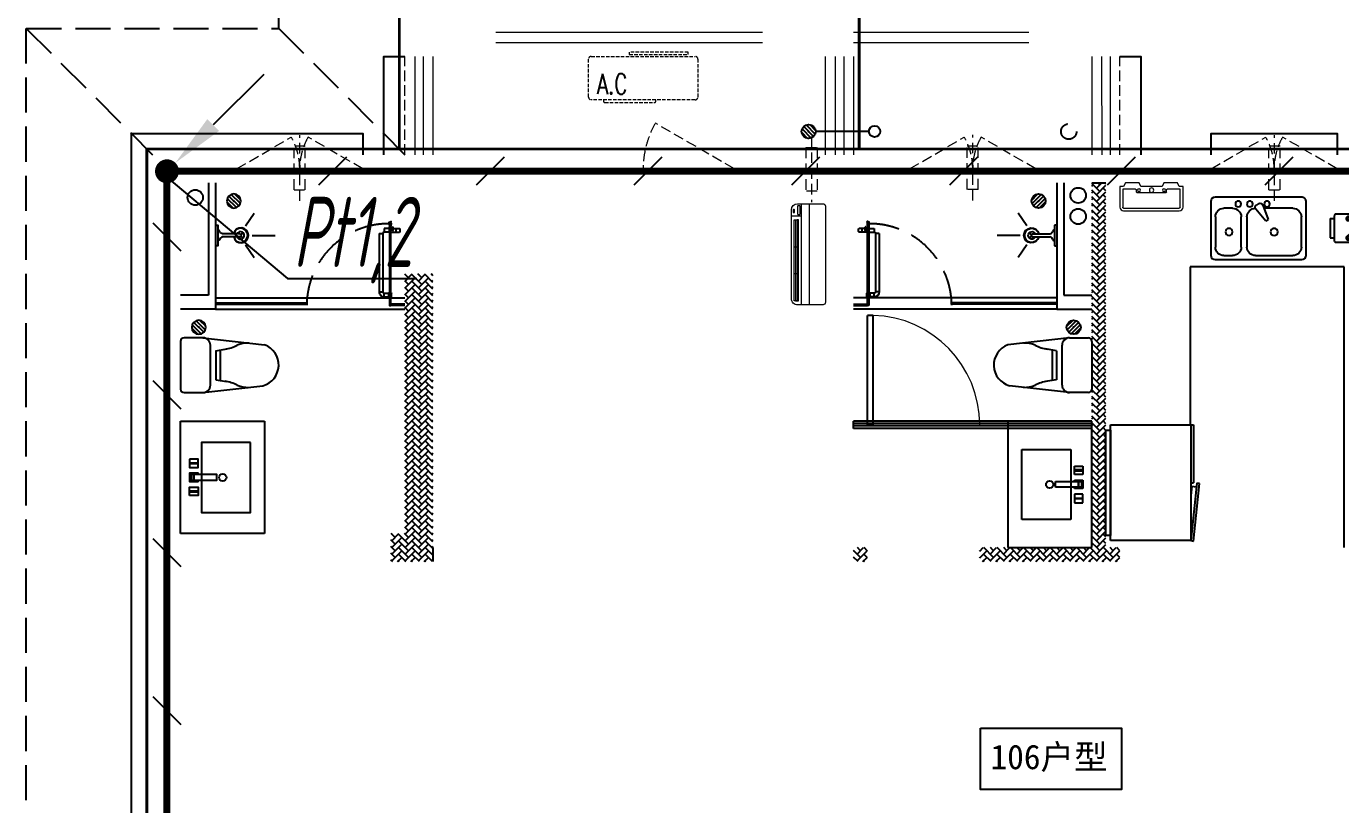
# Model space of a CAD drawing. Extents: x 5031545 to 5313844, y -886381 to -283477.
# Drawn here: x 5159546 to 5168921, y -850813 to -845266 of the extents above; entities that cross this region are included whole.
import ezdxf
from ezdxf.enums import TextEntityAlignment as Align

# ---------------------------------------------------------------- set-up
doc = ezdxf.new("R2010")
doc.units = 0
doc.header["$LTSCALE"] = 1000
doc.header["$MEASUREMENT"] = 0
for name, pattern in [('CENTER2', [1.125, 0.75, -0.125, 0.125, -0.125]), ('DASH', [0.35, 0.25, -0.1]), ('HIDDEN', [0.375, 0.25, -0.125])]:
    doc.linetypes.add(name, pattern=pattern)
doc.layers.get('0').update_dxf_attribs({"linetype": 'CONTINUOUS'})
for name, color, linetype in [('$RECOVER_210609100354-32', 7, 'CONTINUOUS'), ('AH-FURNITURE', 1, 'CONTINUOUS'), ('CURTWALL', 4, 'CONTINUOUS'), ('DIM-照明', 7, 'CONTINUOUS'), ('IP-bath&kitchen-JOHNSON', 4, 'CONTINUOUS'), ('LVTRY', 252, 'CONTINUOUS'), ('LWIRE', 4, 'CONTINUOUS'), ('P-bath&kitchen-JOHNSON', 4, 'CONTINUOUS'), ('SHTLN', 4, 'CONTINUOUS'), ('VPIPE-中水', 122, 'CONTINUOUS'), ('VPIPE-凝结', 150, 'CONTINUOUS'), ('VPIPE-雨水', 4, 'DASH'), ('WIRE-接地', 2, 'CONTINUOUS'), ('保温', 6, 'CONTINUOUS'), ('卫生间', 6, 'CONTINUOUS'), ('建筑-排气道', 252, 'CONTINUOUS'), ('看线', 185, 'CONTINUOUS')]:
    doc.layers.add(name, color=color, linetype=linetype)
for name, color, linetype, lineweight in [('PUB_HATCH', 8, 'CONTINUOUS', 9), ('WINDOW', 146, 'CONTINUOUS', 20), ('平面-栏杆', 56, 'CONTINUOUS', 15), ('平面-看线', 252, 'CONTINUOUS', 15), ('平面-空调室内机', 176, 'CONTINUOUS', 9), ('平面-空调预留孔', 252, 'CONTINUOUS', 15), ('立面-洞口示意', 252, 'CONTINUOUS', 13)]:
    doc.layers.add(name, color=color, linetype=linetype, lineweight=lineweight)
doc.styles.add('_TCH_DIM', font='SIMPLEX', dxfattribs={"bigfont": 'GBCBIG'})
doc.styles.add('DIM_FONT', font='SIMPLEX', dxfattribs={"width": 0.7, "bigfont": 'GBCBIG'})
doc.styles.add('HZTXT', font='gbeitc.shx', dxfattribs={"width": 0.8, "height": 400, "bigfont": 'hztxt.shx'})
doc.styles.get("Standard").update_dxf_attribs({"font": 'gbenor.shx', "bigfont": 'gbcbig.shx'})
doc.styles.add('黑体', font='simhei.ttf')
pattern_1 = [(45, (0, 0), (0, 47.4157523), [100.584, -33.528]), (135, (23.708, 23.708), (3e-15, 47.4157523), [100.584, -33.528])]

# ---------------------------------------------------------------- blocks, each defined once
blk = doc.blocks.new('135')
blk.add_hatch(color=256).paths.add_polyline_path([(4.8, 1.8), (3.6, -1), (-4.7, 2.5), (-3.5, 5.3)])
for p, q in [((-6.3, 2.6), (5.4, -2.3)), ((-5.7, 2.9), (-5.2, 2.7)), ((-5.6, 18.9), (-3.4, 19.4)), ((-3.4, 19.4), (-5.5, 19.4)), ((5.2, 10.9), (-5.3, 10.9)), ((5.2, 9.7), (-5.2, 9.7)), ((-5.2, 2.7), (-3.8, 5.9)), ((-5, 10.9), (-5, 30.5)), ((-3.8, 5.9), (5.4, 2.1)), ((0, 0), (0, 39.1)), ((5.6, 18.9), (3.4, 19.3)), ((3.4, 19.3), (5.6, 19.3)), ((4.1, -1.2), (5.4, 2.1)), ((5, 10.9), (5, 32.3)), ((4.1, -1.2), (5.7, -1.8))]:
    blk.add_line(p, q)
for centre, radius, start, end in [((6.2, 15.8), 13.5, 151.01474, 204.84033), ((13.5, 4.2), 20.5, 163.09243, 182.0012), ((-6, 3.6), 1, 184.22753, 248.46611), ((8.6, 15.5), 14.6, 166.278, 198.09535), ((13.5, 4.2), 19.5, 163.74431, 182.52687), ((-5.5, 3.3), 0.5, 181.9385, 247.25971), ((-5.2, 22.1), 0.5, 335.76434, 151.01474), ((3.8, 18.1), 9.42, 155.76434, 171.97728), ((5.2, 22.3), 0.5, 29.84246, 204.57404), ((-5.9, 17.2), 11.7, 10.47502, 24.57404), ((29.1, 6.7), 24, 172.94395, 199.23182), ((-6.3, 15.4), 12.4, 338.64492, 16.0476), ((-6, 15.8), 13.4, 334.91114, 29.84246), ((26.4, 6.3), 20.6, 169.14538, 199.95258), ((5.9, -1.2), 1.17, 247.45971, 19.95258), ((5.9, -1.4), 0.5, 247.45971, 19.23182)]:
    blk.add_arc(centre, radius, start, end)
blk.add_open_spline([(-5, 30.5), (-4.1, 31.3), (-2.3, 33), (0.9, 29.2), (3.5, 31.1), (5, 32.3)], degree=3, knots=[0, 0, 0, 0, 3.066329, 6.218313, 11.124135, 11.124135, 11.124135, 11.124135])
blk = doc.blocks.new('fgdfsdfsfssfes')
at = {"layer": '$RECOVER_210609100354-32', "color": 252}
for p, q in [((575893.8, 371358.3), (575893.8, 370558)), ((575943.8, 371358.3), (575943.8, 370458)), ((575893.8, 370558), (575693.8, 370558)), ((575943.8, 370458), (575693.8, 370458))]:
    blk.add_line(p, q, dxfattribs=at)
at = {"color": 252}
for p, q in [((576092, 371181.8), (576027.2, 371246.6)), ((576109.1, 371193), (576038.4, 371263.7)), ((576120.3, 371210.1), (576055.5, 371274.9)), ((576123.3, 371235.4), (576080.8, 371277.8)), ((576066.7, 371178.8), (576024.3, 371221.3)), ((575816.7, 370278.8), (575774.3, 370321.3)), ((575842, 370281.8), (575777.2, 370346.6)), ((575859.1, 370293), (575788.4, 370363.7)), ((575870.3, 370310.1), (575805.5, 370374.9)), ((575873.3, 370335.4), (575830.8, 370377.8)), ((575693.8, 370228.2), (575693.8, 369888.2)), ((575853.2, 370253.2), (575718.8, 370253.2)), ((575853.2, 370253.2), (576293.1, 370203.1)), ((575906.4, 369916.4), (575906.4, 370199.9)), ((575945.1, 370161.4), (576023.9, 370175)), ((575945.1, 370161.4), (575945.1, 369955)), ((575977.1, 370166.9), (575977.1, 369949.5)), ((575945.1, 369955), (576023.9, 369941.4)), ((575718.8, 369863.2), (575853.2, 369863.2)), ((575853.2, 369863.2), (576280.9, 369911.9))]:
    blk.add_line(p, q, dxfattribs=at)
for points in [[(576193.8, 369508.3), (575843.8, 369508.3), (575843.8, 369008.6), (576193.8, 369008.6)], [(575758.7, 369388.5), (575758.7, 369328.5), (575818.7, 369328.5), (575818.7, 369388.5)], [(575813.7, 369361.5), (575813.7, 369355.5), (575763.7, 369355.5), (575763.7, 369361.5)], [(575788.7, 369238.5), (575788.7, 369278.5), (575768.7, 369278.5), (575768.7, 369238.5)], [(575788.7, 369278.5), (575788.7, 369238.5), (575953.7, 369238.5), (575953.7, 369278.5)], [(575758.7, 369128.5), (575758.7, 369188.5), (575818.7, 369188.5), (575818.7, 369128.5)], [(575813.7, 369155.5), (575813.7, 369161.5), (575763.7, 369161.5), (575763.7, 369155.5)]]:
    blk.add_lwpolyline(points, close=True, dxfattribs=at)
blk.add_lwpolyline([(575818.7, 369278.5), (575818.7, 369288.5), (575758.7, 369288.5), (575758.7, 369228.5), (575818.7, 369228.5), (575818.7, 369238.5)], dxfattribs=at)
blk.add_circle((575994.9, 369258.5), 26, dxfattribs=at)
for centre, radius, start, end in [((575718.8, 370228.2), 25, 90, 180), ((575853.2, 370199.9), 53.3, 0, 90), ((576180.7, 369991.8), 224.1, 90, 111.47978), ((575967.7, 370463.4), 293.8, 278.51718, 296.46315), ((576241.1, 370059.4), 152.8, 285.07732, 70.11812), ((575967.7, 369653), 293.8, 63.53685, 81.48282), ((575718.8, 369888.2), 25, 180, 270), ((575853.2, 369916.4), 53.3, 270, 0), ((576180.7, 370124.5), 224.1, 248.52022, 270)]:
    blk.add_arc(centre, radius, start, end, dxfattribs=at)
at = {"color": 252, "extrusion": (0, 0, -1)}
for centre in [(576073.8, 371228.3), (575823.8, 370328.3)]:
    blk.add_ellipse(centre, major_axis=(-35.4, 35.4), ratio=1, start_param=5.497787, end_param=11.780972, dxfattribs=at)
at = {"color": 252}
for p in [(576073.8, 371228.3), (575823.8, 370328.3)]:
    blk.add_point(p, dxfattribs=at)
at = {"layer": 'IP-bath&kitchen-JOHNSON', "color": 252}
for p, q in [((576156.9, 371051.5), (576218.7, 371141)), ((576205.1, 370983.3), (576368.4, 370983.3)), ((576157, 370915.1), (576218.8, 370825.7)), ((575943.8, 370538), (577293.8, 370538)), ((575943.8, 370503), (576593.8, 370503)), ((575943.8, 370493), (576593.8, 370493)), ((576593.8, 370493), (576593.8, 370503)), ((577293.8, 370493), (577193.8, 370493)), ((577193.8, 370483), (577193.8, 370493)), ((575943.8, 370458), (577293.8, 370458)), ((577293.8, 370483), (577193.8, 370483))]:
    blk.add_line(p, q, dxfattribs=at)
for centre, major_axis, ratio, start_param, end_param in [((576122.6, 370983.4), (0, -51), 0.990052, -1.36297, 4.504563), ((576121.6, 370983.4), (0, -26.8), 0.994812, -1.167677, 4.309269)]:
    blk.add_ellipse(centre, major_axis=major_axis, ratio=ratio, start_param=start_param, end_param=end_param, dxfattribs=at)
at = {"layer": 'LVTRY', "color": 252}
for p, q in [((575943.8, 371056.9), (575943.8, 370909.7)), ((576117.3, 370993.9), (575993, 370993.9)), ((576117.3, 370972.9), (575993, 370972.9)), ((577110.7, 370996.7), (577110.7, 370581.1)), ((577110.7, 370996.7), (577136, 370996.7)), ((577136, 370996.7), (577136, 370581.1)), ((577146.4, 371032.5), (577146.4, 371007.1)), ((577178.1, 371032.5), (577146.4, 371032.5)), ((577178.1, 371007.1), (577146.4, 371007.1)), ((577183.7, 371045.4), (577190, 371045.4)), ((577183.7, 371015.4), (577183.7, 371045.4)), ((577183.7, 371015.4), (577190, 371015.4)), ((577186.6, 371045.4), (577188.9, 371043.1)), ((577186.6, 371026.3), (577186.6, 371045.4)), ((577186.6, 371034.5), (577186.6, 371015.4)), ((577186.6, 371015.4), (577188.9, 371017.7)), ((577188.9, 371027.9), (577188.9, 371043.1)), ((577188.9, 371027.9), (577188.9, 371017.7)), ((577190, 371045.4), (577191.7, 371043.6)), ((577190, 371043.1), (577190, 371045.4)), ((577190, 371017.7), (577190, 371015.4)), ((577190, 371015.4), (577191.7, 371017.1)), ((577191.7, 371043.1), (577191.7, 371043.6)), ((577191.7, 371017.7), (577191.7, 371017.1)), ((577200, 371032.5), (577254.7, 371032.5)), ((577200, 371007.1), (577254.7, 371007.1)), ((577205.4, 371045.4), (577208.3, 371045.4)), ((577205.4, 371045.4), (577205.4, 371015.4)), ((577205.4, 371015.4), (577208.3, 371015.4)), ((577208.3, 371045.4), (577210.6, 371043.1)), ((577208.3, 371045.4), (577208.3, 371027.9)), ((577208.3, 371015.4), (577208.3, 371032.8)), ((577208.3, 371015.4), (577210.6, 371017.7)), ((577210.6, 371017.7), (577210.6, 371043.1)), ((577231.6, 371007.1), (577231.6, 371032.5)), ((577110.7, 370581.1), (577136, 370581.1)), ((577146.4, 370545.3), (577146.4, 370570.7)), ((577146.4, 370570.7), (577178.1, 370570.7)), ((577146.4, 370545.3), (577178.1, 370545.3)), ((577180.4, 370573), (577178.1, 370570.7)), ((577178.1, 370570.7), (577178.1, 370545.3)), ((577180.4, 370543), (577178.1, 370545.3)), ((577180.4, 370573), (577180.4, 370543)), ((577183.2, 370573), (577180.4, 370573)), ((577183.2, 370543), (577180.4, 370543)), ((577183.2, 370573), (577183.2, 370543)), ((577194.8, 370573), (577197.6, 370573)), ((577194.8, 370543), (577194.8, 370573)), ((577194.8, 370543), (577197.6, 370543)), ((577197.6, 370543), (577197.6, 370573)), ((577197.6, 370573), (577199.4, 370571.3)), ((577199.4, 370544.8), (577199.4, 370571.3)), ((575693.8, 368858.3), (575693.8, 369658.3)), ((575693.8, 369658.3), (576293.8, 369658.3)), ((576293.8, 369658.3), (576293.8, 368858.3)), ((576293.8, 368858.3), (575693.8, 368858.3))]:
    blk.add_line(p, q, dxfattribs=at)
blk.add_lwpolyline([(575943.8, 371056.9), (575959.5, 371056.9), (575959.6, 370909.7), (575943.8, 370909.7)], dxfattribs=at)
blk.add_lwpolyline([(577193.8, 370483), (577193.8, 371069.8), (577183.8, 371069.8), (577183.8, 370483)], close=True, dxfattribs=at)
for points in [[(575974.5, 371009.6, 0.364142), (575959.6, 371021.1, 0.020495)], [(575974.5, 370957, -0.364142), (575959.6, 370945.6, -0.020495)], [(575993, 370993.9, -0.21439), (575974.5, 371009.6, -7.649644)], [(575993.2, 370972.9, 0.214893), (575974.5, 370957, 7.649644)]]:
    blk.add_lwpolyline(points, format="xyb", dxfattribs=at)
for centre, radius, start, end in [((576117.3, 370983.4), 10.5, 270.00849, 90.00849), ((577246.1, 371019.8), 15.3, 304.05298, 55.96165)]:
    blk.add_arc(centre, radius, start, end, dxfattribs=at)
for centre, major_axis, ratio, start_param, end_param in [((576125.1, 370983.4), (0, 53.6), 0.987577, 1.76809, 7.656688), ((576108.5, 370995.9), (-1.43, 0), 0.85, 4.712389, 10.995574), ((576108.5, 370970.9), (-1.43, 0), 0.85, -1.570796, 4.712389), ((576133, 370995.9), (-1.43, 0), 0.85, 4.712389, 10.995574), ((576133, 370970.9), (-1.43, 0), 0.85, 4.712389, 10.995574), ((577146.4, 370996.7), (0, 10.4), 1, 0, 1.570796), ((577146.4, 370581.1), (0, 35.7), 1, 1.570796, 3.141593), ((577146.4, 370581.1), (0, 10.4), 1, 1.570796, 3.141593)]:
    blk.add_ellipse(centre, major_axis=major_axis, ratio=ratio, start_param=start_param, end_param=end_param, dxfattribs=at)
at = {"layer": 'P-bath&kitchen-JOHNSON', "color": 252, "linetype": 'DASH'}
blk.add_arc((577179.9, 370480.6), 586.2, 89.79672, 179.39224, dxfattribs=at)
at = {"layer": 'LVTRY', "color": 252, "xscale": -1, "rotation": 179.9926850961998}
blk.add_blockref('135', (577188.8, 371080.7), dxfattribs=at)
blk = doc.blocks.new('cvxcvxvcxvcx')
blk.add_hatch(color=252).paths.add_polyline_path([(580593.9, 371078.9), (580595.1, 371081.7), (580603.4, 371078.2), (580602.2, 371075.5)])
at = {"layer": '$RECOVER_210609100354-32', "color": 252}
for p, q in [((581943.7, 371358.3), (581943.7, 370458)), ((581993.7, 371358.3), (581993.7, 370558)), ((581993.7, 370558), (582193.7, 370558)), ((581943.7, 370458), (582193.7, 370458))]:
    blk.add_line(p, q, dxfattribs=at)
at = {"color": 252}
for p, q in [((581764.2, 371235.4), (581806.6, 371277.8)), ((581767.1, 371210.1), (581831.9, 371274.9)), ((581778.3, 371193), (581849, 371263.7)), ((581795.4, 371181.8), (581860.2, 371246.6)), ((581820.7, 371178.8), (581863.2, 371221.3)), ((580594.6, 371081.9), (580593, 371082.6)), ((580593.1, 371061.9), (580595.3, 371061.4)), ((580595.3, 371061.4), (580593.1, 371061.4)), ((580605, 371078.1), (580593.3, 371083)), ((580594.6, 371081.9), (580593.3, 371078.6)), ((580602.5, 371074.8), (580593.3, 371078.6)), ((580593.4, 371071.1), (580603.9, 371071.1)), ((580593.4, 371069.8), (580603.9, 371069.8)), ((580593.7, 371069.8), (580593.7, 371048.4)), ((580598.7, 371080.7), (580598.7, 371041.6)), ((580604.2, 371061.8), (580602, 371061.3)), ((580602, 371061.3), (580604.2, 371061.3)), ((580603.8, 371078), (580602.5, 371074.8)), ((580603.7, 371069.8), (580603.7, 371050.2)), ((580604.4, 371077.8), (580603.8, 371078)), ((580633.7, 370413.3), (580593.7, 370413.3)), ((580593.7, 369633.3), (580593.7, 370413.3)), ((580633.7, 369633.3), (580633.7, 370413.3)), ((582014.2, 370335.4), (582056.6, 370377.8)), ((582017.1, 370310.1), (582081.9, 370374.9)), ((582028.3, 370293), (582099, 370363.7)), ((582045.4, 370281.8), (582110.2, 370346.6)), ((582070.7, 370278.8), (582113.2, 370321.3)), ((582034.3, 370253.2), (581594.4, 370203.1)), ((582034.3, 370253.2), (582168.7, 370253.2)), ((582193.7, 370228.2), (582193.7, 369888.2)), ((581942.4, 370161.4), (581863.6, 370175)), ((581910.4, 370166.9), (581910.4, 369949.5)), ((581942.4, 370161.4), (581942.4, 369955)), ((581981, 369916.4), (581981, 370199.9)), ((581942.4, 369955), (581863.6, 369941.4)), ((582034.3, 369863.2), (581606.6, 369911.9)), ((582168.7, 369863.2), (582034.3, 369863.2)), ((580593.7, 369633.3), (580633.7, 369633.3)), ((581693.7, 369458.3), (582043.7, 369458.3)), ((581693.7, 368958.6), (581693.7, 369458.3)), ((582043.7, 369458.3), (582043.7, 368958.6)), ((582068.8, 369278.5), (582068.8, 369338.5)), ((582068.8, 369338.5), (582128.8, 369338.5)), ((582128.8, 369278.5), (582068.8, 369278.5)), ((582073.8, 369311.5), (582073.8, 369305.5)), ((582123.8, 369311.5), (582073.8, 369311.5)), ((582073.8, 369305.5), (582123.8, 369305.5)), ((582123.8, 369305.5), (582123.8, 369311.5)), ((582128.8, 369338.5), (582128.8, 369278.5)), ((581933.8, 369188.5), (581933.8, 369228.5)), ((581933.8, 369228.5), (582098.8, 369228.5)), ((582098.8, 369188.5), (581933.8, 369188.5)), ((582068.8, 369228.5), (582068.8, 369238.5)), ((582068.8, 369238.5), (582128.8, 369238.5)), ((582068.8, 369178.5), (582068.8, 369188.5)), ((582128.8, 369178.5), (582068.8, 369178.5)), ((582098.8, 369188.5), (582098.8, 369228.5)), ((582098.8, 369228.5), (582118.8, 369228.5)), ((582098.8, 369228.5), (582098.8, 369188.5)), ((582118.8, 369188.5), (582098.8, 369188.5)), ((582118.8, 369228.5), (582118.8, 369188.5)), ((582128.8, 369238.5), (582128.8, 369178.5)), ((582128.8, 369138.5), (582068.8, 369138.5)), ((582068.8, 369138.5), (582068.8, 369078.5)), ((582073.8, 369105.5), (582073.8, 369111.5)), ((582073.8, 369111.5), (582123.8, 369111.5)), ((582123.8, 369105.5), (582073.8, 369105.5)), ((582123.8, 369111.5), (582123.8, 369105.5)), ((582128.8, 369078.5), (582128.8, 369138.5)), ((582068.8, 369078.5), (582128.8, 369078.5)), ((582043.7, 368958.6), (581693.7, 368958.6))]:
    blk.add_line(p, q, dxfattribs=at)
blk.add_circle((581892.5, 369208.5), 26, dxfattribs=at)
for centre, radius, start, end in [((580604.7, 371064.9), 13.4, 154.91846, 209.84978), ((580592.8, 371081.9), 1.17, 67.46703, 199.95989), ((580572.3, 371074.4), 20.6, 349.15269, 19.95989), ((580592.8, 371082.1), 0.5, 67.46703, 199.23913), ((580569.6, 371074), 24, 352.95126, 19.23913), ((580605, 371065.3), 12.4, 158.65223, 196.05492), ((580604.6, 371063.5), 11.7, 190.48233, 204.58135), ((580593.5, 371058.5), 0.5, 209.84978, 24.58135), ((580594.8, 371062.6), 9.42, 335.77165, 351.98459), ((580603.9, 371058.6), 0.5, 155.77165, 331.02205), ((580585.1, 371076.5), 19.5, 343.75163, 2.53419), ((580590, 371065.2), 14.6, 346.28532, 18.10266), ((580604.1, 371077.4), 0.5, 1.94582, 67.26703), ((580592.5, 371064.9), 13.5, 331.02205, 24.84765), ((580585.2, 371076.5), 20.5, 343.09975, 2.00851), ((580604.6, 371077.2), 1, 4.23484, 68.47343), ((581706.8, 369991.8), 224.1, 68.52022, 90), ((582034.3, 370199.9), 53.3, 90, 180), ((582168.7, 370228.2), 25, 0, 90), ((581646.3, 370059.4), 152.8, 109.88188, 254.92268), ((581919.7, 370463.4), 293.8, 243.53685, 261.48282), ((581919.7, 369653), 293.8, 98.51718, 116.46315), ((581706.8, 370124.5), 224.1, 270, 291.47978), ((582034.3, 369916.4), 53.3, 180, 270), ((582168.7, 369888.2), 25, 270, 0)]:
    blk.add_arc(centre, radius, start, end, dxfattribs=at)
at = {"color": 252, "lineweight": 13}
blk.add_arc((580613.7, 369633.3), 780, 360, 88.53072, dxfattribs=at)
at = {"color": 252}
for centre in [(581813.7, 371228.3), (582063.7, 370328.3)]:
    blk.add_ellipse(centre, major_axis=(35.4, 35.4), ratio=1, start_param=5.497787, end_param=11.780972, dxfattribs=at)
blk.add_open_spline([(580603.7, 371050.2), (580602.8, 371049.4), (580601, 371047.8), (580597.8, 371051.5), (580595.2, 371049.6), (580593.7, 371048.4)], degree=3, knots=[0, 0, 0, 0, 3.066329, 6.218313, 11.124135, 11.124135, 11.124135, 11.124135], dxfattribs=at)
for p in [(581813.7, 371228.3), (582063.7, 370328.3)]:
    blk.add_point(p, dxfattribs=at)
at = {"layer": 'CURTWALL', "color": 252}
for p, q in [((582193.7, 369658.3), (580493.7, 369658.3)), ((580493.7, 369608.3), (580493.7, 369658.3)), ((582193.7, 369641.7), (580493.7, 369641.7)), ((582193.7, 369608.3), (582193.7, 369658.3)), ((582193.7, 369625), (580493.7, 369625)), ((582193.7, 369608.3), (580493.7, 369608.3))]:
    blk.add_line(p, q, dxfattribs=at)
at = {"layer": 'IP-bath&kitchen-JOHNSON', "color": 252}
for p, q in [((581730.5, 371051.5), (581668.7, 371141)), ((581682.3, 370983.3), (581519, 370983.3)), ((581730.5, 370915.1), (581668.7, 370825.7)), ((581943.7, 370538), (580493.7, 370538)), ((580493.7, 370493), (580593.7, 370493)), ((580593.7, 370483), (580593.7, 370493)), ((581943.7, 370503), (581193.7, 370503)), ((581193.7, 370493), (581193.7, 370503)), ((581943.7, 370493), (581193.7, 370493)), ((580493.7, 370483), (580593.7, 370483)), ((581943.7, 370458), (580493.7, 370458))]:
    blk.add_line(p, q, dxfattribs=at)
at = {"layer": 'IP-bath&kitchen-JOHNSON', "color": 252, "extrusion": (0, 0, -1)}
for centre, major_axis, ratio, start_param, end_param in [((581764.9, 370983.4), (0, 51), 0.990052, 1.778622, 7.646156), ((581765.9, 370983.4), (0, 26.8), 0.994812, 1.973916, 7.450862)]:
    blk.add_ellipse(centre, major_axis=major_axis, ratio=ratio, start_param=start_param, end_param=end_param, dxfattribs=at)
at = {"layer": 'LVTRY', "color": 252}
for p, q in [((580593.7, 370483), (580593.7, 371069.8)), ((580593.7, 371069.8), (580603.7, 371069.8)), ((580603.7, 371069.8), (580603.7, 370483)), ((581943.7, 371056.9), (581927.9, 371056.9)), ((581927.9, 371056.9), (581927.9, 370909.7)), ((581943.7, 371056.9), (581943.7, 370909.7)), ((580587.5, 371032.5), (580532.8, 371032.5)), ((580587.5, 371007.1), (580532.8, 371007.1)), ((580555.8, 371007.1), (580555.8, 371032.5)), ((580579.2, 371045.4), (580576.9, 371043.1)), ((580576.9, 371017.7), (580576.9, 371043.1)), ((580579.2, 371015.4), (580576.9, 371017.7)), ((580582.1, 371045.4), (580579.2, 371045.4)), ((580579.2, 371045.4), (580579.2, 371027.9)), ((580579.2, 371015.4), (580579.2, 371032.8)), ((580582.1, 371015.4), (580579.2, 371015.4)), ((580582.1, 371045.4), (580582.1, 371015.4)), ((580597.4, 371045.4), (580595.7, 371043.6)), ((580595.7, 371043.1), (580595.7, 371043.6)), ((580595.7, 371017.7), (580595.7, 371017.1)), ((580597.4, 371015.4), (580595.7, 371017.1)), ((580603.8, 371045.4), (580597.4, 371045.4)), ((580597.4, 371043.1), (580597.4, 371045.4)), ((580597.4, 371017.7), (580597.4, 371015.4)), ((580603.8, 371015.4), (580597.4, 371015.4)), ((580600.9, 371045.4), (580598.6, 371043.1)), ((580598.6, 371027.9), (580598.6, 371043.1)), ((580598.6, 371027.9), (580598.6, 371017.7)), ((580600.9, 371015.4), (580598.6, 371017.7)), ((580600.9, 371026.3), (580600.9, 371045.4)), ((580600.9, 371034.5), (580600.9, 371015.4)), ((580603.8, 371015.4), (580603.8, 371045.4)), ((580609.4, 371032.5), (580641.1, 371032.5)), ((580609.4, 371007.1), (580641.1, 371007.1)), ((580641.1, 371032.5), (580641.1, 371007.1)), ((580651.4, 370996.7), (580651.4, 370581.1)), ((580676.8, 370996.7), (580651.4, 370996.7)), ((580676.8, 370996.7), (580676.8, 370581)), ((581770.2, 370993.9), (581894.4, 370993.9)), ((581770.2, 370972.9), (581894.4, 370972.9)), ((581927.9, 370909.7), (581943.7, 370909.7)), ((580676.8, 370581), (580651.4, 370581.1)), ((580589.8, 370573), (580588.1, 370571.3)), ((580588.1, 370544.8), (580588.1, 370571.3)), ((580589.8, 370543), (580589.8, 370573)), ((580592.7, 370573), (580589.8, 370573)), ((580592.7, 370543), (580589.8, 370543)), ((580592.7, 370543), (580592.7, 370573)), ((580604.2, 370573), (580607.1, 370573)), ((580604.2, 370573), (580604.2, 370543)), ((580604.2, 370543), (580607.1, 370543)), ((580607.1, 370573), (580607.1, 370543)), ((580607.1, 370573), (580609.4, 370570.7)), ((580607.1, 370543), (580609.4, 370545.3)), ((580609.4, 370570.7), (580609.4, 370545.3)), ((580641.1, 370570.7), (580609.4, 370570.7)), ((580641.1, 370545.3), (580609.4, 370545.3)), ((580641.1, 370545.3), (580641.1, 370570.7)), ((580603.7, 370483), (580593.7, 370483)), ((582193.7, 369658.3), (581593.7, 369658.3)), ((581593.7, 369658.3), (581593.7, 368758.3)), ((582193.7, 368758.3), (582193.7, 369658.3)), ((581593.7, 368758.3), (582193.7, 368758.3))]:
    blk.add_line(p, q, dxfattribs=at)
for centre, radius, start, end in [((580541.3, 371019.8), 15.3, 124.03835, 235.94702), ((581770.2, 370983.4), 10.5, 89.99151, 269.99151), ((581886, 370944.1), 29.9, 25.59341, 74.10551), ((581886.2, 371022.4), 29.7, 286.05728, 334.45917), ((581927.3, 371006.5), 14.6, 87.58183, 167.61656), ((581927.3, 370960.2), 14.6, 192.36646, 272.40119)]:
    blk.add_arc(centre, radius, start, end, dxfattribs=at)
at = {"layer": 'LVTRY', "color": 252, "extrusion": (0, 0, -1)}
for centre, major_axis, ratio, start_param, end_param in [((580641, 370996.7), (7.33, 7.33), 1, -0.78527, 0.785526), ((581762.4, 370983.4), (0, 53.6), 0.987577, 1.76809, 7.656688), ((581754.5, 370995.9), (-1.43, 0), 0.85, -1.570796, 4.712389), ((581754.5, 370970.9), (-1.43, 0), 0.85, -1.570796, 4.712389), ((581778.9, 370970.9), (-1.43, 0), 0.85, -1.570796, 4.712389), ((581778.9, 370995.9), (-1.43, 0), 0.85, 4.712389, 10.995574), ((580641.1, 370581.1), (7.33, 7.33), 1, 0.785526, 2.356322), ((580641.1, 370581.1), (-25.3, 25.3), 1, 2.356322, 3.927118)]:
    blk.add_ellipse(centre, major_axis=major_axis, ratio=ratio, start_param=start_param, end_param=end_param, dxfattribs=at)
at = {"layer": 'P-bath&kitchen-JOHNSON', "color": 252, "linetype": 'DASH'}
blk.add_arc((580607.5, 370480.6), 586.2, 0.60776, 90.20328, dxfattribs=at)
blk = doc.blocks.new('*U140')
h = blk.add_hatch(color=5)
h.set_gradient(color1=(0, 0, 255), rotation=180, tint=1)
h.paths.add_polyline_path([(0, 0), (-6.35, -6.35), (-6.35, -2.159), (-15, -2.159), (-15, 2.159), (-6.35, 2.159), (-6.35, 6.35)])
at = {"color": 0, "linetype": 'Continuous'}
blk.add_lwpolyline([(0, 0), (-6.35, -6.35), (-6.35, -2.159), (-15, -2.159), (-15, 2.159), (-6.35, 2.159), (-6.35, 6.35)], close=True, dxfattribs=at)
blk = doc.blocks.new('vcxvcdfvdxv')
at = {"layer": 'PUB_HATCH'}
blk.add_hatch(color=252, dxfattribs=at).paths.add_polyline_path([(582308.7, 371343.3), (582308.7, 371073.3), (582448.7, 371073.3), (582448.7, 371088.3), (582343.7, 371088.3), (582323.7, 371108.3), (582323.7, 371308.3), (582343.7, 371328.3), (582663.7, 371328.3), (582683.7, 371308.3), (582683.7, 371108.3), (582663.7, 371088.3), (582558.7, 371088.3), (582558.7, 371073.3), (582698.7, 371073.3), (582698.7, 371343.3)])
at = {"layer": 'AH-FURNITURE', "color": 252}
for p, q in [((582784.7, 371165.8), (582784.7, 371030.8)), ((582803.7, 371125.8), (582803.7, 371230)), ((582804.7, 371165.8), (582804.7, 371030.8)), ((582823.7, 371125.8), (582823.7, 371230)), ((582843.2, 371113.3), (582836.2, 371113.3)), ((582843.2, 371093.3), (582836.2, 371093.3)), ((582994.7, 371103.3), (582964.7, 371103.3)), ((582994.7, 371103.3), (582994.7, 370965.3)), ((582796.4, 371002.5), (582842.7, 370974.2)), ((582810.5, 371016.6), (582856.8, 370988.3)), ((582994.7, 370965.3), (582964.7, 370965.3))]:
    blk.add_line(p, q, dxfattribs=at)
for points in [[(582781.7, 371188.3, -1), (582807.7, 371188.3), (582807.7, 371165.8), (582781.7, 371165.8)], [(582836.2, 371090.3), (582820.7, 371090.3, -0.414214), (582800.7, 371110.3), (582800.7, 371125.8), (582826.7, 371125.8), (582826.7, 371116.3), (582836.2, 371116.3)], [(582964.7, 371124.3), (582964.7, 370944.3, -0.414214), (582954.7, 370934.3), (582824.7, 370934.3, -0.414214), (582814.7, 370944.3), (582814.7, 371124.3, -0.414214), (582824.7, 371134.3), (582954.7, 371134.3, -0.414214)], [(582865.7, 371116.3, -1), (582865.7, 371090.3), (582843.2, 371090.3), (582843.2, 371116.3)], [(582874.9, 370974.5, -1), (582856.5, 370956.1), (582840.6, 370972), (582859, 370990.4)]]:
    blk.add_lwpolyline(points, format="xyb", close=True, dxfattribs=at)
for centre, radius in [((582813.7, 371258.3), 30), ((582865.7, 371103.3), 15), ((582865.7, 371103.3), 10), ((582865.7, 370965.3), 15), ((582865.7, 370965.3), 10)]:
    blk.add_circle(centre, radius, dxfattribs=at)
for radius in [40, 20]:
    blk.add_arc((582824.7, 371030.8), radius, 180, 225, dxfattribs=at)
at = {"layer": 'LVTRY', "color": 252}
for p, q in [((583813, 371258.3), (583199.4, 371258.3)), ((583168.7, 371227.7), (583168.7, 370839)), ((583260.7, 371176.5), (583466.2, 371176.5)), ((583474.8, 371199.4), (583436, 371095.8)), ((583453.7, 371085.6), (583524, 371171)), ((583504.1, 371209.9), (583518.4, 371201.7)), ((583690.3, 371176.5), (583751.6, 371176.5)), ((583843.7, 370839), (583843.7, 371227.7)), ((582448.7, 371088.3), (582448.7, 371073.3)), ((582558.7, 371088.3), (582558.7, 371073.3)), ((583199.4, 370900.4), (583199.4, 371115.2)), ((583436, 371095.8), (583453.7, 371085.6)), ((583588, 371115.2), (583588, 370900.4)), ((583628.9, 370900.4), (583628.9, 371115.2)), ((583813, 371115.2), (583813, 370900.4)), ((583199.4, 370808.3), (583813, 370808.3)), ((583526.6, 370839), (583260.7, 370839)), ((583751.6, 370839), (583690.3, 370839)), ((582893.7, 368758.3), (582893.7, 370758.3)), ((582893.7, 370758.3), (583993.7, 370758.3)), ((583993.7, 370758.3), (583993.7, 369632.3)), ((582293.7, 370358.3), (582763.9, 370358.3)), ((582393.7, 369458.3), (582393.7, 370358.3)), ((582547.9, 370115.4), (582763.9, 370358.3)), ((582763.9, 370358.3), (582763.9, 369458.3)), ((582703.7, 370278.3), (582303.7, 370278.3)), ((582338.7, 370238.3), (582623.7, 370238.3)), ((582338.7, 370233.3), (582623.7, 370233.3)), ((582393.7, 370268.3), (582393.7, 369548.3)), ((582428.7, 370018.3), (582428.7, 370228.3)), ((582433.7, 370018.3), (582433.7, 370228.3)), ((582578.9, 370168.3), (582578.9, 370258.3)), ((582578.9, 370258.3), (582583.4, 370258.3)), ((582583.4, 370258.3), (582583.4, 370168.3)), ((582628.7, 370228.3), (582628.7, 370018.3)), ((582633.7, 370228.3), (582633.7, 370018.3)), ((582713.7, 369548.3), (582713.7, 370268.3)), ((582293.7, 370115.4), (582547.9, 370115.4)), ((582393.7, 369700.3), (582393.7, 370115.4)), ((582408.7, 370125.6), (582536.2, 370125.6)), ((582408.7, 370121.1), (582408.7, 370125.6)), ((582536.2, 370121.1), (582408.7, 370121.1)), ((582653.7, 370125.6), (582526.2, 370125.6)), ((582526.2, 370125.6), (582526.2, 370121.1)), ((582526.2, 370121.1), (582653.7, 370121.1)), ((582536.2, 370125.6), (582536.2, 370121.1)), ((582547.9, 370115.4), (582547.9, 369700.3)), ((582583.4, 370168.3), (582578.9, 370168.3)), ((582653.7, 370121.1), (582653.7, 370125.6)), ((582583.4, 370078.3), (582578.9, 370078.3)), ((582578.9, 370078.3), (582578.9, 369988.3)), ((582583.4, 369988.3), (582583.4, 370078.3)), ((582623.7, 370013.3), (582338.7, 370013.3)), ((582623.7, 370008.3), (582338.7, 370008.3)), ((582578.9, 369988.3), (582583.4, 369988.3)), ((582693.1, 369958.3), (582654.3, 369958.3)), ((582673.7, 369938.9), (582673.7, 369977.7)), ((582693.1, 369858.3), (582654.3, 369858.3)), ((582673.7, 369838.9), (582673.7, 369877.7)), ((582623.7, 369808.3), (582338.7, 369808.3)), ((582623.7, 369803.3), (582338.7, 369803.3)), ((582428.7, 369798.3), (582428.7, 369588.3)), ((582433.7, 369798.3), (582433.7, 369588.3)), ((582578.9, 369738.3), (582578.9, 369828.3)), ((582578.9, 369828.3), (582583.4, 369828.3)), ((582583.4, 369738.3), (582578.9, 369738.3)), ((582583.4, 369828.3), (582583.4, 369738.3)), ((582628.7, 369588.3), (582628.7, 369798.3)), ((582633.7, 369588.3), (582633.7, 369798.3)), ((582547.9, 369700.3), (582293.7, 369700.3)), ((582536.2, 369695.6), (582408.7, 369695.6)), ((582408.7, 369695.6), (582408.7, 369691.1)), ((582408.7, 369691.1), (582536.2, 369691.1)), ((582526.2, 369691.1), (582526.2, 369695.6)), ((582526.2, 369695.6), (582653.7, 369695.6)), ((582653.7, 369691.1), (582526.2, 369691.1)), ((582536.2, 369691.1), (582536.2, 369695.6)), ((582763.9, 369458.3), (582547.9, 369700.3)), ((582583.4, 369648.3), (582578.9, 369648.3)), ((582578.9, 369648.3), (582578.9, 369558.3)), ((582583.4, 369558.3), (582583.4, 369648.3)), ((582653.7, 369695.6), (582653.7, 369691.1)), ((582338.7, 369583.3), (582623.7, 369583.3)), ((582338.7, 369578.3), (582623.7, 369578.3)), ((582578.9, 369558.3), (582583.4, 369558.3)), ((583969.7, 369632.3), (583969.7, 369220.3)), ((583988.9, 369632.3), (583969.7, 369632.3)), ((583988.9, 369632.3), (583988.9, 368808.3)), ((584561.7, 369632.3), (583988.9, 369632.3)), ((584561.7, 368808.3), (584561.7, 369632.3)), ((582763.9, 369458.3), (582293.7, 369458.3)), ((582303.7, 369538.3), (582703.7, 369538.3)), ((583926.2, 369214.5), (583945.2, 369217.5)), ((583969.9, 368805.4), (583926.2, 369214.5)), ((583945.2, 369217.5), (583988.9, 368808.3)), ((583980.1, 369197), (583948.5, 369192.2)), ((583988.9, 369220.3), (583969.7, 369220.3)), ((583980.1, 369197), (583988.9, 369130.7)), ((583988.9, 368808.3), (583969.9, 368805.4)), ((583985.2, 368831.8), (583988.9, 368832.4)), ((583988.9, 368808.3), (584561.7, 368808.3))]:
    blk.add_line(p, q, dxfattribs=at)
for points in [[(582293.7, 371358.3), (582713.7, 371358.3), (582713.7, 371058.3), (582293.7, 371058.3)], [(582308.7, 371343.3), (582698.7, 371343.3), (582698.7, 371073.3), (582308.7, 371073.3)], [(582663.7, 371088.3), (582343.7, 371088.3), (582323.7, 371108.3), (582323.7, 371308.3), (582343.7, 371328.3), (582663.7, 371328.3), (582683.7, 371308.3), (582683.7, 371108.3), (582663.7, 371088.3)], [(584561.7, 368845.2), (584593.7, 368845.2), (584593.7, 369595.5), (584561.7, 369595.5)]]:
    blk.add_lwpolyline(points, close=True, dxfattribs=at)
for centre, radius in [((583444.8, 371207.2), 20.5), ((583567.5, 371207.2), 20.5), ((583649.4, 371207.2), 20.5), ((583393.7, 371007.8), 25.6), ((583715.8, 371007.8), 25.6), ((582481.2, 370123.3), 29.7), ((582481.2, 370123.3), 11.7), ((582673.7, 369958.3), 17), ((582673.7, 369858.3), 17), ((582481.2, 369693.3), 29.7), ((582481.2, 369693.3), 11.7)]:
    blk.add_circle(centre, radius, dxfattribs=at)
for centre, radius, start, end in [((583199.4, 371227.7), 30.7, 89.99999, 179.99999), ((583813, 371227.7), 30.7, 359.99999, 89.99999), ((583260.7, 371115.2), 61.4, 89.99999, 179.99999), ((583493.9, 371192.2), 20.5, 59.99999, 159.46231), ((583508.2, 371184), 20.5, 320.53767, 59.99999), ((583526.6, 371115.2), 61.4, 359.99999, 89.99999), ((583690.3, 371115.2), 61.4, 89.99999, 179.99999), ((583751.6, 371115.2), 61.4, 359.99999, 89.99999), ((583260.7, 370900.4), 61.4, 179.99999, 269.99999), ((583526.6, 370900.4), 61.4, 269.99999, 359.99999), ((583690.3, 370900.4), 61.4, 179.99999, 269.99999), ((583751.6, 370900.4), 61.4, 269.99999, 359.99999), ((583199.4, 370839), 30.7, 179.99999, 269.99999), ((583813, 370839), 30.7, 269.99999, 359.99999), ((582403.7, 370268.3), 10, 90, 180), ((582438.7, 370228.3), 10, 90, 180), ((582438.7, 370228.3), 5, 90, 180), ((582623.7, 370228.3), 10, 0, 90), ((582623.7, 370228.3), 5, 0, 90), ((582703.7, 370268.3), 10, 0, 90), ((582481.2, 370123.3), 56.7, 2.27424, 87.72576), ((582481.2, 370123.3), 52.2, 2.47041, 87.52959), ((582481.2, 370123.3), 56.7, 272.27424, 357.72576), ((582481.2, 370123.3), 52.2, 272.47041, 357.52959), ((582581.2, 370123.3), 56.7, 92.27424, 177.72576), ((582581.2, 370123.3), 56.7, 182.27424, 267.72576), ((582581.2, 370123.3), 52.2, 92.47041, 177.52959), ((582581.2, 370123.3), 52.2, 182.47041, 267.52959), ((582438.7, 370018.3), 10, 180, 270), ((582438.7, 370018.3), 5, 180, 270), ((582623.7, 370018.3), 5, 270, 0), ((582623.7, 370018.3), 10, 270, 0), ((582438.7, 369798.3), 10, 90, 180), ((582438.7, 369798.3), 5, 90, 180), ((582481.2, 369693.3), 56.7, 2.27424, 87.72576), ((582481.2, 369693.3), 52.2, 2.47041, 87.52959), ((582581.2, 369693.3), 56.7, 92.27424, 177.72576), ((582581.2, 369693.3), 52.2, 92.47041, 177.52959), ((582623.7, 369798.3), 10, 0, 90), ((582623.7, 369798.3), 5, 0, 90), ((582481.2, 369693.3), 56.7, 272.27424, 357.72576), ((582481.2, 369693.3), 52.2, 272.47041, 357.52959), ((582581.2, 369693.3), 56.7, 182.27424, 267.72576), ((582581.2, 369693.3), 52.2, 182.47041, 267.52959), ((582403.7, 369548.3), 10, 180, 270), ((582438.7, 369588.3), 10, 180, 270), ((582438.7, 369588.3), 5, 180, 270), ((582623.7, 369588.3), 5, 270, 0), ((582623.7, 369588.3), 10, 270, 0), ((582703.7, 369548.3), 10, 270, 0)]:
    blk.add_arc(centre, radius, start, end, dxfattribs=at)
at = {"layer": '平面-空调预留孔', "color": 252}
for p, q in [((584063.5, 371184.7), (584063.5, 371312.1)), ((584063.5, 371312.1), (584155.9, 371312.1)), ((584162.5, 371292.3), (584162.5, 371305.5)), ((584169.1, 371285.7), (584368.3, 371285.7)), ((584374.9, 371292.3), (584374.9, 371305.5)), ((584381.5, 371312.1), (584473.9, 371312.1)), ((584473.9, 371312.1), (584473.9, 371184.7)), ((584467.3, 371178.1), (584070.1, 371178.1))]:
    blk.add_line(p, q, dxfattribs=at)
blk.add_lwpolyline([(584344.5, 371331.9), (584357.7, 371358.3), (584454.1, 371358.3), (584467.3, 371331.9), (584493.7, 371331.9), (584493.7, 371184.7, -0.414214), (584467.3, 371158.3), (584070.1, 371158.3, -0.414214), (584043.7, 371184.7), (584043.7, 371331.9), (584070.1, 371331.9), (584083.3, 371358.3), (584179.6, 371358.3), (584192.8, 371331.9)], format="xyb", close=True, dxfattribs=at)
for centre, radius in [((584179.6, 371305.5), 10.6), ((584268.1, 371305.5), 15.8), ((584357.7, 371305.5), 10.6)]:
    blk.add_circle(centre, radius, dxfattribs=at)
for centre, start, end in [((584155.9, 371305.5), 360, 90), ((584169.1, 371292.3), 180, 270), ((584368.3, 371292.3), 270, 0), ((584381.5, 371305.5), 90, 180), ((584070.1, 371184.7), 180, 270), ((584467.3, 371184.7), 270, 0)]:
    blk.add_arc(centre, 6.6, start, end, dxfattribs=at)
at = {"layer": '立面-洞口示意', "color": 252}
blk.add_lwpolyline([(582293.7, 371358.3), (582557.2, 371264.4), (582713.7, 371058.3)], dxfattribs=at)
at = {"layer": '建筑-排气道', "color": 252, "xscale": -5, "yscale": 5, "zscale": 5, "rotation": 270}
blk.add_blockref('*U140', (582493.8, 371026), dxfattribs=at)
at = {"layer": 'LVTRY', "color": 252, "style": 'DIM_FONT', "width": 0.8, "flags": 9}
for tag in ['XSIZE', 'YSIZE']:
    blk.add_attdef(tag, (583506.2, 371257.3), '', height=0.5, rotation=89.99999, dxfattribs=at)
blk = doc.blocks.new('A$C001338C2')
at = {"color": 8}
for p, q in [((0, 249), (0, 22)), ((845, 304), (55, 304)), ((109, 215), (109, 304)), ((900, 22), (900, 249)), ((22, 0), (878, 0))]:
    blk.add_line(p, q, dxfattribs=at)
at = {"color": 8, "lineweight": 5}
for p, q in [((865, 279), (144, 279)), ((144, 279), (144, 266)), ((387, 279), (144, 279)), ((144, 279), (144, 253)), ((144, 266), (865, 266)), ((144, 240), (144, 253)), ((144, 253), (865, 253)), ((865, 240), (144, 240)), ((387, 240), (387, 279)), ((622, 240), (387, 240)), ((865, 279), (622, 279)), ((622, 279), (622, 240)), ((865, 253), (865, 279)), ((865, 266), (865, 240)), ((900, 215), (0, 215)), ((900, 143), (0, 143))]:
    blk.add_line(p, q, dxfattribs=at)
at = {"color": 8}
for points in [[(89, 226), (22, 226, -0.414214), (17, 232), (17, 243, -0.414214), (22, 249), (89, 249, -0.414214), (95, 243), (95, 232, -0.414214)], [(73, 275), (57, 275, -0.414214), (51, 281), (51, 283, -0.414214), (57, 289), (73, 289, -0.414214), (79, 283), (79, 281, -0.414214)]]:
    blk.add_lwpolyline(points, format="xyb", close=True, dxfattribs=at)
for centre, radius, start, end in [((55, 249), 55, 90, 180), ((845, 249), 55, 360, 90), ((22, 22), 22, 180, 270), ((878, 22), 22, 270, 360)]:
    blk.add_arc(centre, radius, start, end, dxfattribs=at)
blk = doc.blocks.new('dongkong')
at = {"layer": '平面-空调预留孔', "color": 8, "linetype": 'HIDDEN', "ltscale": 0.3}
for p, q in [((-603796, 210899.9), (-603796, 210431.5)), ((-603836, 210821), (-603836, 210510.8)), ((-603836, 210821), (-603756, 210821)), ((-603756, 210821), (-603756, 210510.8))]:
    blk.add_line(p, q, dxfattribs=at)
blk.add_lwpolyline([(-603756, 210510.8), (-603836, 210510.8)], dxfattribs=at)
blk = doc.blocks.new('VDVDVDCZSCCS')
at = {"layer": '保温', "linetype": 'ByBlock', "ltscale": 10}
h = blk.add_hatch(dxfattribs=at)
h.set_pattern_fill('AR-HBONE', color=251, scale=55)
h.set_pattern_definition(pattern_1)
h.paths.add_polyline_path([(542916.6, 373623.7), (542916.7, 371023.7), (543016.6, 371023.7), (543016.5, 373623.7)])
h = blk.add_hatch(dxfattribs=at)
h.set_pattern_fill('AR-HBONE', color=251, scale=55)
h.set_pattern_definition(pattern_1)
h.paths.add_polyline_path([(538016.6, 372973.7), (538016.7, 370923.7), (538216.7, 370923.7), (538216.6, 372973.7)])
h = blk.add_hatch(dxfattribs=at)
h.set_pattern_fill('AR-HBONE', color=251, scale=55)
h.set_pattern_definition(pattern_1)
h.paths.add_polyline_path([(538016.7, 370923.7), (538016.7, 371123.7), (537916.7, 371123.7), (537916.7, 370923.7)])
h = blk.add_hatch(dxfattribs=at)
h.set_pattern_fill('AR-HBONE', color=251, scale=55)
h.set_pattern_definition(pattern_1)
h.paths.add_polyline_path([(541316.7, 370923.7), (541316.7, 371023.7), (541216.7, 371023.7), (541216.7, 370923.7)])
h = blk.add_hatch(dxfattribs=at)
h.set_pattern_fill('AR-HBONE', color=251, scale=55)
h.set_pattern_definition(pattern_1)
edge = h.paths.add_edge_path()
edge.add_line((543116.6, 370923.7), (543116.6, 371023.7))
edge.add_line((543115.5, 371023.7), (542116.7, 371023.7))
edge.add_line((542116.7, 371023.7), (542116.7, 370923.7))
edge.add_line((542116.7, 370923.7), (543116.6, 370923.7))
at = {"layer": '保温', "color": 251, "linetype": 'ByBlock', "ltscale": 10}
for p, q in [((542916.6, 373623.7), (543016.6, 373623.7)), ((538216.7, 371023.7), (538216.7, 370923.7))]:
    blk.add_line(p, q, dxfattribs=at)
blk = doc.blocks.new('BFBTCSD')
at = {"layer": '卫生间', "color": 252, "linetype": 'DASH'}
for p, q in [((681416.6, 683557.2), (682316.6, 682657.2)), ((683216.6, 683557.2), (684116.6, 682657.2))]:
    blk.add_line(p, q, dxfattribs=at)
blk.add_lwpolyline([(706816.6, 673857.2), (705216.6, 673857.2), (705216.6, 672657.2), (684016.6, 672657.2), (684016.6, 673857.2), (681416.6, 673857.2), (681416.6, 683557.2), (683216.6, 683557.2), (683216.6, 684557.2), (689716.6, 684557.2), (689716.6, 689157.2), (698116.6, 689157.2), (698116.6, 684657.2), (697816.6, 684657.2), (697816.6, 683557.2), (699116.6, 683557.2), (699116.6, 684557.2), (706016.6, 684557.2), (706016.6, 683557.2), (706816.6, 683557.2)], dxfattribs=at)
blk = doc.blocks.new('rtyryrtyeeretee')
at = {"layer": '平面-空调预留孔', "color": 252, "linetype": 'DASH', "ltscale": 0.1}
for p, q in [((669748.9, 343882), (669748.9, 343872)), ((669758.9, 343862), (670111.7, 343862)), ((670121.7, 343872), (670121.7, 343882))]:
    blk.add_line(p, q, dxfattribs=at)
blk.add_lwpolyline([(670402, 343882), (669662, 343882, -0.414214), (669642, 343902), (669642, 344172, -0.414214), (669662, 344192), (670402, 344192, -0.414214), (670422, 344172), (670422, 343902, -0.414214)], format="xyb", close=True, dxfattribs=at)
blk.add_lwpolyline([(670352.8, 344221.1), (669933, 344221.1), (669933, 344206), (670352.8, 344206)], close=True, dxfattribs=at)
for centre, start, end in [((669758.9, 343872), 180, 270), ((670111.7, 343872), 270, 0)]:
    blk.add_arc(centre, 10, start, end, dxfattribs=at)
at = {"layer": '平面-空调预留孔', "color": 252, "linetype": 'DASH', "ltscale": 0.1, "style": '_TCH_DIM', "width": 0.705882}
blk.add_text('A.C', height=146.88, dxfattribs=at).set_placement((669701.4, 343921.6))
blk = doc.blocks.new('$lvtry$00000171')
for p, q in [((-74, 11), (-11, 74)), ((-70, -27), (27, 70)), ((-53, -53), (53, 53)), ((-27, -70), (70, 27)), ((11, -74), (74, -11))]:
    blk.add_line(p, q)
blk.add_circle((0, 0), 75)
blk.add_point((0, 0))
blk = doc.blocks.new('$TelecSys$00000008')
blk.add_line((0.4, 0.4), (-0.4, -0.4))
blk = doc.blocks.new('$TelecSys$00000078')
for p, q in [((1.15, 1.15), (0.55, 0.55)), ((0.104, 0.104), (0.104, 0.104)), ((-0.104, -0.104), (-0.104, -0.104))]:
    blk.add_line(p, q)
at = {"const_width": 0.142}
blk.add_lwpolyline([(-0.071, 0, 1), (0.071, 0, 1)], format="xyb", close=True, dxfattribs=at)
blk.add_solid([(0.62, 0.48), (0.48, 0.62), (0.1, 0.1)])
at = {"width": 0.8, "flags": 9}
blk.add_attdef('A', (0, 0), '', height=0.00002, dxfattribs=at)

msp = doc.modelspace()

# ---------------------------------------------------------------- linework, layer by layer
at = {"color": 252, "linetype": 'DASH', "ltscale": 0.8, "const_width": 20}
for points in [[(5165486.1, -845140.8), (5165486.1, -846140.8), (5169786.1, -846140.8), (5169786.1, -847240.8), (5171204.7, -847240.8), (5171206.1, -845270.8), (5170406.1, -845270.8), (5170406.1, -843320.7)], [(5175986.1, -854720.8), (5175236.1, -854720.8), (5175236.1, -855320.8), (5170256.1, -855320.8), (5170256.1, -854720.8), (5169506.1, -854720.8), (5169506.1, -853520.8), (5163336.1, -853520.8), (5163336.1, -854120.8), (5160406.1, -854120.8), (5160406.1, -846140.8), (5162206.1, -846140.8), (5162206.1, -845140.8)], [(5165486.1, -846140.8), (5162206.1, -846140.8)]]:
    msp.add_lwpolyline(points, dxfattribs=at)
at = {"color": 252}
msp.add_lwpolyline([(5166350.8, -850267.7), (5167356.8, -850267.7), (5167356.8, -850703.7), (5166350.8, -850703.7)], close=True, dxfattribs=at)
at = {"layer": 'DIM-照明', "color": 7, "ltscale": 0.8}
for p, q in [((5160549.5, -846341.7), (5161408.9, -847064)), ((5161408.9, -847064), (5162332.2, -847064))]:
    msp.add_line(p, q, dxfattribs=at)
at = {"layer": 'VPIPE-中水', "color": 252, "linetype": 'Continuous'}
for centre in [(5160751.2, -846485.8), (5167048.6, -846470.8), (5167048.6, -846620.8)]:
    msp.add_circle(centre, 55, dxfattribs=at)
at = {"layer": 'VPIPE-凝结', "color": 252, "ltscale": 0.1}
msp.add_line((5165556.1, -846015.3), (5165176.1, -846015.3), dxfattribs=at)
at = {"layer": 'VPIPE-凝结', "color": 252}
msp.add_circle((5165596.1, -846015.3), 40, dxfattribs=at)
at = {"layer": 'VPIPE-雨水', "color": 252}
msp.add_circle((5166981.1, -846015.8), 55, dxfattribs=at)
at = {"layer": 'WINDOW', "color": 252, "linetype": 'DASH', "ltscale": 0.3}
for points in [[(5164596, -846280.8), (5164032.9, -845956.2, 0.131485), (5163946, -846280.8)], [(5161046.1, -846280.8), (5161435.9, -846055.9, -0.131605), (5161496.1, -846280.8)], [(5161946.1, -846280.8), (5161556.3, -846055.9, 0.131605), (5161496.1, -846280.8)], [(5165846.1, -846280.8), (5166235.9, -846055.9, -0.131605), (5166296.1, -846280.8)], [(5166746.1, -846280.8), (5166356.4, -846055.9, 0.131605), (5166296.1, -846280.8)], [(5167996.1, -846280.8), (5168385.9, -846055.9, -0.131605), (5168446.1, -846280.8)], [(5168896.1, -846280.8), (5168506.4, -846055.9, 0.131605), (5168446.1, -846280.8)]]:
    msp.add_lwpolyline(points, format="xyb", dxfattribs=at)
at = {"layer": 'WIRE-接地', "color": 2, "linetype": 'CENTER2', "const_width": 50}
for points in [[(5160554.5, -846298.8), (5169654.4, -846298.8), (5169654.4, -847383.1), (5171351.4, -847383.1), (5171351.4, -845143), (5170551.9, -845143), (5170551.9, -843182.5), (5168850.7, -843182.5), (5168850.7, -840684.2), (5175246, -840684.2), (5175246, -843173.2), (5174952.3, -843173.2), (5174952.3, -845143.1), (5174148.1, -845143.1), (5174148.1, -847382.4), (5175859.6, -847382.4), (5175859.6, -846273.7), (5194055.3, -846273.7)], [(5176602.7, -854589.1), (5175103.1, -854589.1), (5175103.1, -855180.3), (5170399.3, -855180.3), (5170399.3, -854579.2), (5168899.2, -854579.2), (5168899.2, -855181), (5163951.5, -855181), (5163951.5, -853384.2), (5163198.9, -853384.2), (5163198.9, -853982.5), (5160549.5, -853982.5), (5160549.5, -846298.9), (5160554.6, -846298.8)]]:
    msp.add_lwpolyline(points, dxfattribs=at)
at = {"layer": '平面-栏杆', "color": 252}
for points in [[(5164796.1, -845310.8), (5162896.1, -845310.5)], [(5166696.2, -845310.8), (5165446.1, -845310.5)], [(5162316.4, -845480.8), (5162316.1, -846180.8)], [(5162376.4, -845480.8), (5162376.1, -846180.8)], [(5165316.1, -845480.8), (5165315.8, -846180.8)], [(5165376.1, -845480.8), (5165375.8, -846180.8)], [(5167215.8, -845480.8), (5167216.1, -846180.8)], [(5167275.8, -845480.8), (5167276.1, -846180.8)]]:
    msp.add_lwpolyline(points, dxfattribs=at)
at = {"layer": '平面-看线', "color": 252, "linetype": 'DASH', "ltscale": 0.3}
for p, q in [((5162246.1, -846180.8), (5162246.4, -845480.8)), ((5167346.1, -846180.8), (5167345.8, -845480.8))]:
    msp.add_line(p, q, dxfattribs=at)
at = {"layer": '平面-看线', "color": 252}
msp.add_line((5165245.8, -846180.8), (5165246.1, -845480.8), dxfattribs=at)
for points in [[(5162896.1, -845380.8), (5164796.1, -845380.8)], [(5165446.1, -845380.8), (5166696.2, -845380.8)], [(5162446.4, -845480.8), (5162446.1, -846180.8)], [(5165446.1, -845480.8), (5165445.8, -846180.8)], [(5167145.8, -845480.8), (5167146.1, -846180.8)]]:
    msp.add_lwpolyline(points, dxfattribs=at)
at = {"layer": '看线', "color": 252, "ltscale": 0.5}
for points in [[(5162096.4, -846180.8), (5162096.4, -845480.8), (5162246.4, -845480.8)], [(5167345.8, -845480.8), (5167495.8, -845480.8), (5167495.8, -846180.8)], [(5167996.1, -846180.8), (5167996.1, -846030.8), (5168896.1, -846030.8), (5168896.1, -846180.8)]]:
    msp.add_lwpolyline(points, dxfattribs=at)
at = {"layer": '看线', "color": 252}
msp.add_lwpolyline([(5162846.1, -854080.8), (5162846.1, -854230.8), (5160296.1, -854230.8), (5160296.1, -846030.8), (5161946.1, -846030.8), (5161946.1, -846180.8)], dxfattribs=at)

# ---------------------------------------------------------------- block references
msp.add_blockref('BFBTCSD', (4478129.5, -1528838))
at = {"color": 252}
for name, p in [('rtyryrtyeeretee', (4493914, -1189671.8)), ('fgdfsdfsfssfes', (4584952.4, -1217739.1)), ('VDVDVDCZSCCS', (4624229.5, -1220004.5)), ('cvxcvxvcxvcx', (4584952.4, -1217739.1))]:
    msp.add_blockref(name, p, dxfattribs=at)
at = {"color": 252, "xscale": -1}
msp.add_blockref('vcxvcdfvdxv', (5751839.8, -1217739.1), dxfattribs=at)
at = {"layer": 'LVTRY', "color": 252, "xscale": 0.6666666667107825, "yscale": 0.6666666667107825, "rotation": 269.9999999939778}
msp.add_blockref('$lvtry$00000171', (5165126.1, -846015.3), dxfattribs=at)
at = {"layer": 'LWIRE', "color": 6, "xscale": 600, "yscale": 600, "zscale": 600}
msp.add_blockref('$TelecSys$00000078', (5160549.5, -846298.9), dxfattribs=at)
at = {"layer": 'SHTLN', "color": 6, "xscale": 250, "yscale": 250, "zscale": 250}
for p in [(5161729.5, -846298.8), (5162854.5, -846298.8), (5163979.5, -846298.8), (5165104.5, -846298.8), (5166229.5, -846298.8), (5167354.5, -846298.8), (5168479.5, -846298.8)]:
    msp.add_blockref('$TelecSys$00000008', p, dxfattribs=at)
at = {"layer": 'SHTLN', "color": 6, "xscale": 250, "yscale": 250, "zscale": 250, "rotation": 90}
for p in [(5160549.5, -846765.7), (5160549.5, -847890.7), (5160549.5, -849015.7), (5160549.5, -850140.7)]:
    msp.add_blockref('$TelecSys$00000008', p, dxfattribs=at)
at = {"layer": '平面-空调室内机', "color": 252, "ltscale": 0.3, "xscale": -1, "rotation": 180}
for p in [(5765292.1, -635609.8), (5772244.3, -635610)]:
    msp.add_blockref('dongkong', p, dxfattribs=at)
at = {"layer": '平面-空调室内机', "color": 252, "ltscale": 0.3}
msp.add_blockref('dongkong', (5768942.3, -1056951.5), dxfattribs=at)
at = {"layer": '平面-空调室内机', "color": 252, "ltscale": 0.3, "rotation": 180}
msp.add_blockref('dongkong', (4562500.1, -635607.7), dxfattribs=at)
at = {"layer": '平面-空调预留孔', "color": 252, "xscale": -0.8000000000465648, "yscale": 0.8000000000465648, "zscale": 0.8000000000465646, "rotation": 89.99999976656984}
msp.add_blockref('A$C001338C2', (5165246.1, -846530.5), dxfattribs=at)

# ---------------------------------------------------------------- texts
at = {"color": 252, "style": '黑体'}
msp.add_text('106户型', height=175, dxfattribs=at).set_placement((5166422.8, -850559.9))
at = {"layer": 'DIM-照明', "color": 7, "ltscale": 0.8, "style": 'HZTXT', "width": 0.7}
msp.add_text('Pt1,2', height=500, dxfattribs=at).set_placement((5161876, -846789.1), align=Align.MIDDLE)

doc.saveas('drawing.dxf')
